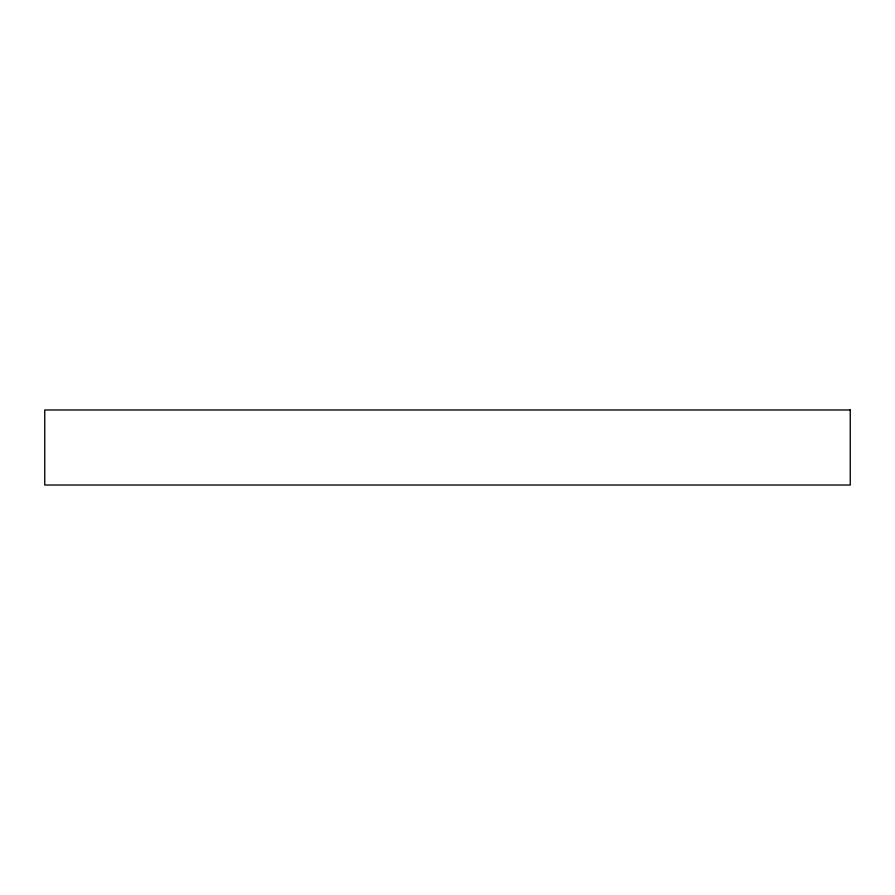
<?xml version="1.0" encoding="UTF-8"?>
<svg xmlns="http://www.w3.org/2000/svg" width="895" height="895" viewBox="0 0 895 895"><rect width="100%" height="100%" fill="white"/><g stroke="black" fill="none" stroke-linecap="round" stroke-linejoin="round"><path stroke-width="1.34" d="M850.25 409.977L44.75 409.977L44.75 485.023L850.25 485.023L850.25 409.977"/></g></svg>
